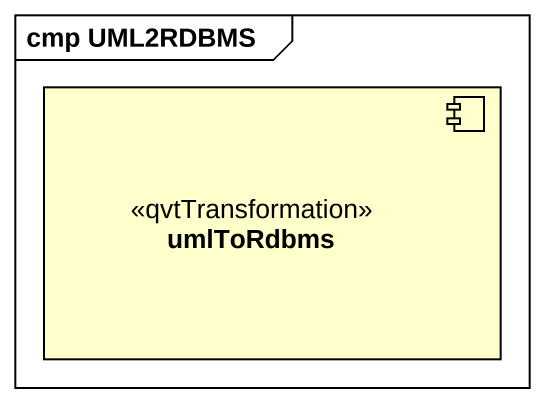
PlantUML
@startuml
mainframe cmp UML2RDBMS
component umlToRdbms <<qvtTransformation>>
@enduml
